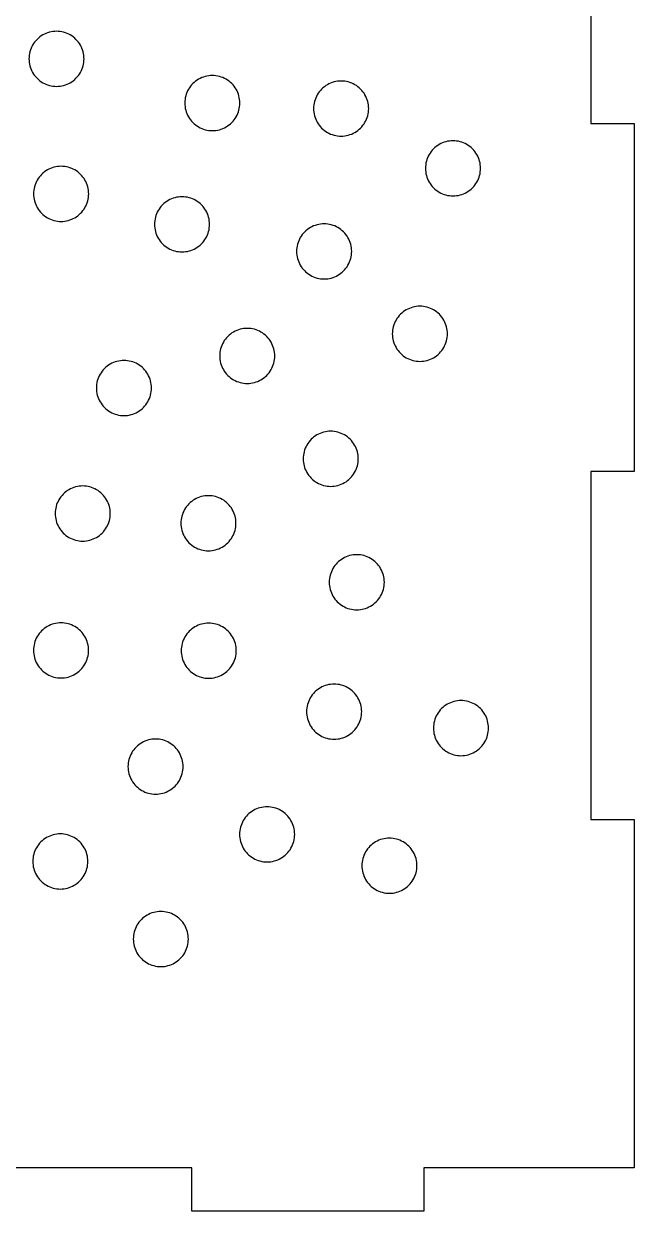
# Model space of a CAD drawing. Header units: millimetres. Extents: x 0 to 375, y -237 to 0.
# Drawn here: x 47.9 to 90, y -126 to -44.1 of the extents above; entities that cross this region are included whole.
import ezdxf

# ---------------------------------------------------------------- set-up
doc = ezdxf.new("R2010")
doc.units = ezdxf.units.MM
doc.layers.add('CUT', color=1, linetype='Continuous')

msp = doc.modelspace()

# ---------------------------------------------------------------- linework, layer by layer
at = {"layer": 'CUT'}
msp.add_lwpolyline([(87, -27), (87, -51), (90, -51), (90, -75), (87, -75), (87, -99), (90, -99), (90, -123), (87, -123), (75.5, -123), (75.5, -126), (59.5, -126), (59.5, -123), (30.5, -123)], dxfattribs=at)
for points in [[(51.96, -47.155), (51.996, -47.036), (52.024, -46.915), (52.045, -46.792), (52.057, -46.668), (52.061, -46.544), (52.057, -46.42), (52.045, -46.296), (52.024, -46.174), (51.996, -46.052), (51.96, -45.934), (51.916, -45.817), (51.865, -45.704), (51.806, -45.594), (51.741, -45.489), (51.668, -45.388), (51.59, -45.292), (51.505, -45.201), (51.414, -45.116), (51.318, -45.037), (51.217, -44.965), (51.111, -44.899), (51.002, -44.841), (50.888, -44.789), (50.772, -44.746), (50.653, -44.709), (50.532, -44.681), (50.409, -44.661), (50.286, -44.649), (50.162, -44.645), (50.037, -44.649), (49.914, -44.661), (49.791, -44.681), (49.67, -44.709), (49.551, -44.746), (49.435, -44.789), (49.322, -44.841), (49.212, -44.899), (49.106, -44.965), (49.005, -45.037), (48.909, -45.116), (48.819, -45.201), (48.734, -45.292), (48.655, -45.388), (48.582, -45.489), (48.517, -45.594), (48.458, -45.704), (48.407, -45.817), (48.363, -45.934), (48.327, -46.052), (48.299, -46.174), (48.279, -46.296), (48.266, -46.42), (48.262, -46.544), (48.266, -46.668), (48.279, -46.792), (48.299, -46.915), (48.327, -47.036), (48.363, -47.155), (48.407, -47.271), (48.458, -47.384), (48.517, -47.494), (48.582, -47.599), (48.655, -47.7), (48.734, -47.796), (48.819, -47.887), (48.909, -47.972), (49.005, -48.051), (49.106, -48.123), (49.212, -48.189), (49.322, -48.247), (49.435, -48.299), (49.551, -48.343), (49.67, -48.379), (49.791, -48.407), (49.914, -48.427), (50.037, -48.439), (50.162, -48.443), (50.286, -48.439), (50.409, -48.427), (50.532, -48.407), (50.653, -48.379), (50.772, -48.343), (50.888, -48.299), (51.002, -48.247), (51.111, -48.189), (51.217, -48.123), (51.318, -48.051), (51.414, -47.972), (51.505, -47.887), (51.59, -47.796), (51.668, -47.7), (51.741, -47.599), (51.806, -47.494), (51.865, -47.384), (51.916, -47.271), (51.96, -47.155)], [(62.703, -50.206), (62.739, -50.087), (62.768, -49.966), (62.788, -49.843), (62.8, -49.72), (62.804, -49.596), (62.8, -49.471), (62.788, -49.348), (62.768, -49.225), (62.739, -49.104), (62.703, -48.985), (62.659, -48.869), (62.608, -48.755), (62.55, -48.646), (62.484, -48.54), (62.412, -48.439), (62.333, -48.343), (62.248, -48.252), (62.157, -48.168), (62.061, -48.089), (61.96, -48.016), (61.854, -47.951), (61.745, -47.892), (61.632, -47.841), (61.515, -47.797), (61.396, -47.761), (61.275, -47.733), (61.153, -47.712), (61.029, -47.7), (60.905, -47.696), (60.78, -47.7), (60.657, -47.712), (60.534, -47.733), (60.413, -47.761), (60.294, -47.797), (60.178, -47.841), (60.065, -47.892), (59.955, -47.951), (59.85, -48.016), (59.748, -48.089), (59.652, -48.168), (59.562, -48.252), (59.477, -48.343), (59.398, -48.439), (59.325, -48.54), (59.26, -48.646), (59.201, -48.755), (59.15, -48.869), (59.106, -48.985), (59.07, -49.104), (59.042, -49.225), (59.022, -49.348), (59.009, -49.471), (59.005, -49.596), (59.009, -49.72), (59.022, -49.843), (59.042, -49.966), (59.07, -50.087), (59.106, -50.206), (59.15, -50.322), (59.201, -50.436), (59.26, -50.545), (59.325, -50.651), (59.398, -50.752), (59.477, -50.848), (59.562, -50.939), (59.652, -51.023), (59.748, -51.102), (59.85, -51.175), (59.955, -51.24), (60.065, -51.299), (60.178, -51.35), (60.294, -51.394), (60.413, -51.43), (60.534, -51.458), (60.657, -51.479), (60.78, -51.491), (60.905, -51.495), (61.029, -51.491), (61.153, -51.479), (61.275, -51.458), (61.396, -51.43), (61.515, -51.394), (61.632, -51.35), (61.745, -51.299), (61.854, -51.24), (61.96, -51.175), (62.061, -51.102), (62.157, -51.023), (62.248, -50.939), (62.333, -50.848), (62.412, -50.752), (62.484, -50.651), (62.55, -50.545), (62.608, -50.436), (62.659, -50.322), (62.703, -50.206)], [(71.543, -50.699), (71.586, -50.583), (71.622, -50.464), (71.651, -50.343), (71.671, -50.22), (71.683, -50.096), (71.687, -49.972), (71.683, -49.848), (71.671, -49.724), (71.651, -49.602), (71.622, -49.481), (71.586, -49.362), (71.543, -49.245), (71.491, -49.132), (71.433, -49.023), (71.367, -48.917), (71.295, -48.816), (71.216, -48.72), (71.131, -48.629), (71.04, -48.544), (70.944, -48.465), (70.843, -48.393), (70.737, -48.327), (70.628, -48.269), (70.515, -48.217), (70.398, -48.174), (70.279, -48.138), (70.158, -48.109), (70.036, -48.089), (69.912, -48.077), (69.788, -48.073), (69.664, -48.077), (69.54, -48.089), (69.417, -48.109), (69.296, -48.138), (69.177, -48.174), (69.061, -48.217), (68.948, -48.269), (68.838, -48.327), (68.733, -48.393), (68.632, -48.465), (68.536, -48.544), (68.445, -48.629), (68.36, -48.72), (68.281, -48.816), (68.209, -48.917), (68.143, -49.023), (68.084, -49.132), (68.033, -49.245), (67.989, -49.362), (67.953, -49.481), (67.925, -49.602), (67.905, -49.724), (67.893, -49.848), (67.889, -49.972), (67.893, -50.096), (67.905, -50.22), (67.925, -50.343), (67.953, -50.464), (67.989, -50.583), (68.033, -50.699), (68.084, -50.812), (68.143, -50.922), (68.209, -51.027), (68.281, -51.128), (68.36, -51.225), (68.445, -51.315), (68.536, -51.4), (68.632, -51.479), (68.733, -51.551), (68.838, -51.617), (68.948, -51.676), (69.061, -51.727), (69.177, -51.771), (69.296, -51.807), (69.417, -51.835), (69.54, -51.855), (69.664, -51.867), (69.788, -51.872), (69.912, -51.867), (70.036, -51.855), (70.158, -51.835), (70.279, -51.807), (70.398, -51.771), (70.515, -51.727), (70.628, -51.676), (70.737, -51.617), (70.843, -51.551), (70.944, -51.479), (71.04, -51.4), (71.131, -51.315), (71.216, -51.225), (71.295, -51.128), (71.367, -51.027), (71.433, -50.922), (71.491, -50.812), (71.543, -50.699)], [(79.256, -54.82), (79.3, -54.703), (79.336, -54.584), (79.364, -54.463), (79.384, -54.341), (79.397, -54.217), (79.401, -54.093), (79.397, -53.968), (79.384, -53.845), (79.364, -53.722), (79.336, -53.601), (79.3, -53.482), (79.256, -53.366), (79.205, -53.253), (79.146, -53.143), (79.081, -53.038), (79.008, -52.936), (78.929, -52.84), (78.844, -52.75), (78.754, -52.665), (78.658, -52.586), (78.557, -52.514), (78.451, -52.448), (78.341, -52.389), (78.228, -52.338), (78.112, -52.294), (77.993, -52.258), (77.872, -52.23), (77.749, -52.21), (77.626, -52.197), (77.501, -52.193), (77.377, -52.197), (77.253, -52.21), (77.131, -52.23), (77.01, -52.258), (76.891, -52.294), (76.775, -52.338), (76.661, -52.389), (76.552, -52.448), (76.446, -52.514), (76.345, -52.586), (76.249, -52.665), (76.158, -52.75), (76.073, -52.84), (75.995, -52.936), (75.922, -53.038), (75.857, -53.143), (75.798, -53.253), (75.747, -53.366), (75.703, -53.482), (75.667, -53.601), (75.639, -53.722), (75.618, -53.845), (75.606, -53.968), (75.602, -54.093), (75.606, -54.217), (75.618, -54.341), (75.639, -54.463), (75.667, -54.584), (75.703, -54.703), (75.747, -54.82), (75.798, -54.933), (75.857, -55.042), (75.922, -55.148), (75.995, -55.249), (76.073, -55.345), (76.158, -55.436), (76.249, -55.521), (76.345, -55.6), (76.446, -55.672), (76.552, -55.738), (76.661, -55.796), (76.775, -55.847), (76.891, -55.891), (77.01, -55.927), (77.131, -55.956), (77.253, -55.976), (77.377, -55.988), (77.501, -55.992), (77.626, -55.988), (77.749, -55.976), (77.872, -55.956), (77.993, -55.927), (78.112, -55.891), (78.228, -55.847), (78.341, -55.796), (78.451, -55.738), (78.557, -55.672), (78.658, -55.6), (78.754, -55.521), (78.844, -55.436), (78.929, -55.345), (79.008, -55.249), (79.081, -55.148), (79.146, -55.042), (79.205, -54.933), (79.256, -54.82)], [(52.279, -56.463), (52.315, -56.344), (52.343, -56.223), (52.363, -56.1), (52.375, -55.977), (52.379, -55.852), (52.375, -55.728), (52.363, -55.604), (52.343, -55.482), (52.315, -55.361), (52.279, -55.242), (52.235, -55.125), (52.183, -55.012), (52.125, -54.903), (52.059, -54.797), (51.987, -54.696), (51.908, -54.6), (51.823, -54.509), (51.732, -54.424), (51.636, -54.345), (51.535, -54.273), (51.43, -54.207), (51.32, -54.149), (51.207, -54.098), (51.091, -54.054), (50.972, -54.018), (50.851, -53.989), (50.728, -53.969), (50.604, -53.957), (50.48, -53.953), (50.356, -53.957), (50.232, -53.969), (50.109, -53.989), (49.988, -54.018), (49.869, -54.054), (49.753, -54.098), (49.64, -54.149), (49.53, -54.207), (49.425, -54.273), (49.324, -54.345), (49.228, -54.424), (49.137, -54.509), (49.052, -54.6), (48.973, -54.696), (48.901, -54.797), (48.835, -54.903), (48.777, -55.012), (48.725, -55.125), (48.681, -55.242), (48.645, -55.361), (48.617, -55.482), (48.597, -55.604), (48.585, -55.728), (48.581, -55.852), (48.585, -55.977), (48.597, -56.1), (48.617, -56.223), (48.645, -56.344), (48.681, -56.463), (48.725, -56.579), (48.777, -56.692), (48.835, -56.802), (48.901, -56.908), (48.973, -57.009), (49.052, -57.105), (49.137, -57.195), (49.228, -57.28), (49.324, -57.359), (49.425, -57.432), (49.53, -57.497), (49.64, -57.556), (49.753, -57.607), (49.869, -57.651), (49.988, -57.687), (50.109, -57.715), (50.232, -57.735), (50.356, -57.748), (50.48, -57.752), (50.604, -57.748), (50.728, -57.735), (50.851, -57.715), (50.972, -57.687), (51.091, -57.651), (51.207, -57.607), (51.32, -57.556), (51.43, -57.497), (51.535, -57.432), (51.636, -57.359), (51.732, -57.28), (51.823, -57.195), (51.908, -57.105), (51.987, -57.009), (52.059, -56.908), (52.125, -56.802), (52.183, -56.692), (52.235, -56.579), (52.279, -56.463)], [(60.614, -58.565), (60.65, -58.446), (60.678, -58.325), (60.698, -58.203), (60.711, -58.079), (60.715, -57.955), (60.711, -57.83), (60.698, -57.707), (60.678, -57.584), (60.65, -57.463), (60.614, -57.344), (60.57, -57.228), (60.519, -57.115), (60.46, -57.005), (60.395, -56.899), (60.322, -56.798), (60.243, -56.702), (60.158, -56.612), (60.068, -56.527), (59.972, -56.448), (59.871, -56.375), (59.765, -56.31), (59.655, -56.251), (59.542, -56.2), (59.426, -56.156), (59.307, -56.12), (59.186, -56.092), (59.063, -56.072), (58.94, -56.059), (58.815, -56.055), (58.691, -56.059), (58.567, -56.072), (58.445, -56.092), (58.324, -56.12), (58.205, -56.156), (58.089, -56.2), (57.975, -56.251), (57.866, -56.31), (57.76, -56.375), (57.659, -56.448), (57.563, -56.527), (57.472, -56.612), (57.387, -56.702), (57.309, -56.798), (57.236, -56.899), (57.171, -57.005), (57.112, -57.115), (57.061, -57.228), (57.017, -57.344), (56.981, -57.463), (56.953, -57.584), (56.932, -57.707), (56.92, -57.83), (56.916, -57.955), (56.92, -58.079), (56.932, -58.203), (56.953, -58.325), (56.981, -58.446), (57.017, -58.565), (57.061, -58.681), (57.112, -58.795), (57.171, -58.904), (57.236, -59.01), (57.309, -59.111), (57.387, -59.207), (57.472, -59.298), (57.563, -59.383), (57.659, -59.461), (57.76, -59.534), (57.866, -59.599), (57.975, -59.658), (58.089, -59.709), (58.205, -59.753), (58.324, -59.789), (58.445, -59.817), (58.567, -59.838), (58.691, -59.85), (58.815, -59.854), (58.94, -59.85), (59.063, -59.838), (59.186, -59.817), (59.307, -59.789), (59.426, -59.753), (59.542, -59.709), (59.655, -59.658), (59.765, -59.599), (59.871, -59.534), (59.972, -59.461), (60.068, -59.383), (60.158, -59.298), (60.243, -59.207), (60.322, -59.111), (60.395, -59.01), (60.46, -58.904), (60.519, -58.795), (60.57, -58.681), (60.614, -58.565)], [(70.415, -60.433), (70.451, -60.314), (70.479, -60.193), (70.5, -60.07), (70.512, -59.947), (70.516, -59.822), (70.512, -59.698), (70.5, -59.575), (70.479, -59.452), (70.451, -59.331), (70.415, -59.212), (70.371, -59.096), (70.32, -58.982), (70.261, -58.873), (70.196, -58.767), (70.123, -58.666), (70.045, -58.57), (69.96, -58.479), (69.869, -58.394), (69.773, -58.316), (69.672, -58.243), (69.566, -58.178), (69.457, -58.119), (69.343, -58.068), (69.227, -58.024), (69.108, -57.988), (68.987, -57.96), (68.864, -57.939), (68.741, -57.927), (68.617, -57.923), (68.492, -57.927), (68.369, -57.939), (68.246, -57.96), (68.125, -57.988), (68.006, -58.024), (67.89, -58.068), (67.777, -58.119), (67.667, -58.178), (67.561, -58.243), (67.46, -58.316), (67.364, -58.394), (67.274, -58.479), (67.189, -58.57), (67.11, -58.666), (67.037, -58.767), (66.972, -58.873), (66.913, -58.982), (66.862, -59.096), (66.818, -59.212), (66.782, -59.331), (66.754, -59.452), (66.734, -59.575), (66.721, -59.698), (66.717, -59.822), (66.721, -59.947), (66.734, -60.07), (66.754, -60.193), (66.782, -60.314), (66.818, -60.433), (66.862, -60.549), (66.913, -60.662), (66.972, -60.772), (67.037, -60.878), (67.11, -60.979), (67.189, -61.075), (67.274, -61.165), (67.364, -61.25), (67.46, -61.329), (67.561, -61.402), (67.667, -61.467), (67.777, -61.526), (67.89, -61.577), (68.006, -61.621), (68.125, -61.657), (68.246, -61.685), (68.369, -61.705), (68.492, -61.718), (68.617, -61.722), (68.741, -61.718), (68.864, -61.705), (68.987, -61.685), (69.108, -61.657), (69.227, -61.621), (69.343, -61.577), (69.457, -61.526), (69.566, -61.467), (69.672, -61.402), (69.773, -61.329), (69.869, -61.25), (69.96, -61.165), (70.045, -61.075), (70.123, -60.979), (70.196, -60.878), (70.261, -60.772), (70.32, -60.662), (70.371, -60.549), (70.415, -60.433)], [(77.016, -66.114), (77.052, -65.995), (77.08, -65.874), (77.1, -65.751), (77.113, -65.628), (77.117, -65.503), (77.113, -65.379), (77.1, -65.256), (77.08, -65.133), (77.052, -65.012), (77.016, -64.893), (76.972, -64.777), (76.921, -64.663), (76.862, -64.554), (76.797, -64.448), (76.724, -64.347), (76.645, -64.251), (76.56, -64.16), (76.47, -64.075), (76.374, -63.997), (76.273, -63.924), (76.167, -63.859), (76.057, -63.8), (75.944, -63.749), (75.828, -63.705), (75.709, -63.669), (75.588, -63.641), (75.465, -63.62), (75.342, -63.608), (75.217, -63.604), (75.093, -63.608), (74.97, -63.62), (74.847, -63.641), (74.726, -63.669), (74.607, -63.705), (74.491, -63.749), (74.377, -63.8), (74.268, -63.859), (74.162, -63.924), (74.061, -63.997), (73.965, -64.075), (73.874, -64.16), (73.789, -64.251), (73.711, -64.347), (73.638, -64.448), (73.573, -64.554), (73.514, -64.663), (73.463, -64.777), (73.419, -64.893), (73.383, -65.012), (73.355, -65.133), (73.334, -65.256), (73.322, -65.379), (73.318, -65.503), (73.322, -65.628), (73.334, -65.751), (73.355, -65.874), (73.383, -65.995), (73.419, -66.114), (73.463, -66.23), (73.514, -66.343), (73.573, -66.453), (73.638, -66.559), (73.711, -66.66), (73.789, -66.756), (73.874, -66.846), (73.965, -66.931), (74.061, -67.01), (74.162, -67.083), (74.268, -67.148), (74.377, -67.207), (74.491, -67.258), (74.607, -67.302), (74.726, -67.338), (74.847, -67.366), (74.97, -67.387), (75.093, -67.399), (75.217, -67.403), (75.342, -67.399), (75.465, -67.387), (75.588, -67.366), (75.709, -67.338), (75.828, -67.302), (75.944, -67.258), (76.057, -67.207), (76.167, -67.148), (76.273, -67.083), (76.374, -67.01), (76.47, -66.931), (76.56, -66.846), (76.645, -66.756), (76.724, -66.66), (76.797, -66.559), (76.862, -66.453), (76.921, -66.343), (76.972, -66.23), (77.016, -66.114)], [(65.11, -67.636), (65.146, -67.517), (65.174, -67.396), (65.195, -67.274), (65.207, -67.15), (65.211, -67.026), (65.207, -66.902), (65.195, -66.778), (65.174, -66.655), (65.146, -66.534), (65.11, -66.415), (65.066, -66.299), (65.015, -66.186), (64.956, -66.076), (64.891, -65.971), (64.818, -65.87), (64.74, -65.773), (64.655, -65.683), (64.564, -65.598), (64.468, -65.519), (64.367, -65.447), (64.261, -65.381), (64.152, -65.322), (64.038, -65.271), (63.922, -65.227), (63.803, -65.191), (63.682, -65.163), (63.559, -65.143), (63.436, -65.131), (63.312, -65.126), (63.187, -65.131), (63.064, -65.143), (62.941, -65.163), (62.82, -65.191), (62.701, -65.227), (62.585, -65.271), (62.472, -65.322), (62.362, -65.381), (62.256, -65.447), (62.155, -65.519), (62.059, -65.598), (61.969, -65.683), (61.884, -65.773), (61.805, -65.87), (61.732, -65.971), (61.667, -66.076), (61.608, -66.186), (61.557, -66.299), (61.513, -66.415), (61.477, -66.534), (61.449, -66.655), (61.429, -66.778), (61.416, -66.902), (61.412, -67.026), (61.416, -67.15), (61.429, -67.274), (61.449, -67.396), (61.477, -67.517), (61.513, -67.636), (61.557, -67.753), (61.608, -67.866), (61.667, -67.975), (61.732, -68.081), (61.805, -68.182), (61.884, -68.278), (61.969, -68.369), (62.059, -68.454), (62.155, -68.533), (62.256, -68.605), (62.362, -68.671), (62.472, -68.729), (62.585, -68.78), (62.701, -68.824), (62.82, -68.86), (62.941, -68.889), (63.064, -68.909), (63.187, -68.921), (63.312, -68.925), (63.436, -68.921), (63.559, -68.909), (63.682, -68.889), (63.803, -68.86), (63.922, -68.824), (64.038, -68.78), (64.152, -68.729), (64.261, -68.671), (64.367, -68.605), (64.468, -68.533), (64.564, -68.454), (64.655, -68.369), (64.74, -68.278), (64.818, -68.182), (64.891, -68.081), (64.956, -67.975), (65.015, -67.866), (65.066, -67.753), (65.11, -67.636)], [(56.566, -69.968), (56.609, -69.851), (56.645, -69.732), (56.674, -69.611), (56.694, -69.489), (56.706, -69.365), (56.71, -69.241), (56.706, -69.117), (56.694, -68.993), (56.674, -68.87), (56.645, -68.749), (56.609, -68.63), (56.566, -68.514), (56.514, -68.401), (56.456, -68.291), (56.39, -68.186), (56.318, -68.085), (56.239, -67.989), (56.154, -67.898), (56.063, -67.813), (55.967, -67.734), (55.866, -67.662), (55.76, -67.596), (55.651, -67.537), (55.538, -67.486), (55.421, -67.442), (55.302, -67.406), (55.181, -67.378), (55.059, -67.358), (54.935, -67.346), (54.811, -67.342), (54.687, -67.346), (54.563, -67.358), (54.44, -67.378), (54.319, -67.406), (54.2, -67.442), (54.084, -67.486), (53.971, -67.537), (53.861, -67.596), (53.756, -67.662), (53.655, -67.734), (53.559, -67.813), (53.468, -67.898), (53.383, -67.989), (53.304, -68.085), (53.232, -68.186), (53.166, -68.291), (53.107, -68.401), (53.056, -68.514), (53.012, -68.63), (52.976, -68.749), (52.948, -68.87), (52.928, -68.993), (52.916, -69.117), (52.912, -69.241), (52.916, -69.365), (52.928, -69.489), (52.948, -69.611), (52.976, -69.732), (53.012, -69.851), (53.056, -69.968), (53.107, -70.081), (53.166, -70.19), (53.232, -70.296), (53.304, -70.397), (53.383, -70.493), (53.468, -70.584), (53.559, -70.669), (53.655, -70.748), (53.756, -70.82), (53.861, -70.886), (53.971, -70.944), (54.084, -70.996), (54.2, -71.039), (54.319, -71.075), (54.44, -71.104), (54.563, -71.124), (54.687, -71.136), (54.811, -71.14), (54.935, -71.136), (55.059, -71.124), (55.181, -71.104), (55.302, -71.075), (55.421, -71.039), (55.538, -70.996), (55.651, -70.944), (55.76, -70.886), (55.866, -70.82), (55.967, -70.748), (56.063, -70.669), (56.154, -70.584), (56.239, -70.493), (56.318, -70.397), (56.39, -70.296), (56.456, -70.19), (56.514, -70.081), (56.566, -69.968)], [(70.869, -74.731), (70.905, -74.613), (70.933, -74.491), (70.953, -74.369), (70.965, -74.245), (70.969, -74.121), (70.965, -73.997), (70.953, -73.873), (70.933, -73.75), (70.905, -73.629), (70.869, -73.51), (70.825, -73.394), (70.773, -73.281), (70.715, -73.171), (70.649, -73.066), (70.577, -72.965), (70.498, -72.869), (70.413, -72.778), (70.322, -72.693), (70.226, -72.614), (70.125, -72.542), (70.02, -72.476), (69.91, -72.418), (69.797, -72.366), (69.681, -72.322), (69.562, -72.286), (69.441, -72.258), (69.318, -72.238), (69.194, -72.226), (69.07, -72.222), (68.946, -72.226), (68.822, -72.238), (68.699, -72.258), (68.578, -72.286), (68.459, -72.322), (68.343, -72.366), (68.23, -72.418), (68.12, -72.476), (68.015, -72.542), (67.914, -72.614), (67.818, -72.693), (67.727, -72.778), (67.642, -72.869), (67.563, -72.965), (67.491, -73.066), (67.425, -73.171), (67.367, -73.281), (67.315, -73.394), (67.271, -73.51), (67.235, -73.629), (67.207, -73.75), (67.187, -73.873), (67.175, -73.997), (67.171, -74.121), (67.175, -74.245), (67.187, -74.369), (67.207, -74.491), (67.235, -74.613), (67.271, -74.731), (67.315, -74.848), (67.367, -74.961), (67.425, -75.071), (67.491, -75.176), (67.563, -75.277), (67.642, -75.373), (67.727, -75.464), (67.818, -75.549), (67.914, -75.628), (68.015, -75.7), (68.12, -75.766), (68.23, -75.824), (68.343, -75.876), (68.459, -75.919), (68.578, -75.956), (68.699, -75.984), (68.822, -76.004), (68.946, -76.016), (69.07, -76.02), (69.194, -76.016), (69.318, -76.004), (69.441, -75.984), (69.562, -75.956), (69.681, -75.919), (69.797, -75.876), (69.91, -75.824), (70.02, -75.766), (70.125, -75.7), (70.226, -75.628), (70.322, -75.549), (70.413, -75.464), (70.498, -75.373), (70.577, -75.277), (70.649, -75.176), (70.715, -75.071), (70.773, -74.961), (70.825, -74.848), (70.869, -74.731)], [(53.768, -78.504), (53.804, -78.385), (53.832, -78.264), (53.853, -78.142), (53.865, -78.018), (53.869, -77.894), (53.865, -77.77), (53.853, -77.646), (53.832, -77.523), (53.804, -77.402), (53.768, -77.283), (53.724, -77.167), (53.673, -77.054), (53.615, -76.944), (53.549, -76.839), (53.476, -76.738), (53.398, -76.641), (53.313, -76.551), (53.222, -76.466), (53.126, -76.387), (53.025, -76.315), (52.919, -76.249), (52.81, -76.19), (52.696, -76.139), (52.58, -76.095), (52.461, -76.059), (52.34, -76.031), (52.218, -76.011), (52.094, -75.999), (51.97, -75.994), (51.845, -75.999), (51.722, -76.011), (51.599, -76.031), (51.478, -76.059), (51.359, -76.095), (51.243, -76.139), (51.13, -76.19), (51.02, -76.249), (50.914, -76.315), (50.813, -76.387), (50.717, -76.466), (50.627, -76.551), (50.542, -76.641), (50.463, -76.738), (50.39, -76.839), (50.325, -76.944), (50.266, -77.054), (50.215, -77.167), (50.171, -77.283), (50.135, -77.402), (50.107, -77.523), (50.087, -77.646), (50.074, -77.77), (50.07, -77.894), (50.074, -78.018), (50.087, -78.142), (50.107, -78.264), (50.135, -78.385), (50.171, -78.504), (50.215, -78.621), (50.266, -78.734), (50.325, -78.843), (50.39, -78.949), (50.463, -79.05), (50.542, -79.146), (50.627, -79.237), (50.717, -79.322), (50.813, -79.401), (50.914, -79.473), (51.02, -79.539), (51.13, -79.597), (51.243, -79.648), (51.359, -79.692), (51.478, -79.728), (51.599, -79.757), (51.722, -79.777), (51.845, -79.789), (51.97, -79.793), (52.094, -79.789), (52.218, -79.777), (52.34, -79.757), (52.461, -79.728), (52.58, -79.692), (52.696, -79.648), (52.81, -79.597), (52.919, -79.539), (53.025, -79.473), (53.126, -79.401), (53.222, -79.322), (53.313, -79.237), (53.398, -79.146), (53.476, -79.05), (53.549, -78.949), (53.615, -78.843), (53.673, -78.734), (53.724, -78.621), (53.768, -78.504)], [(62.437, -79.172), (62.473, -79.053), (62.501, -78.932), (62.521, -78.81), (62.533, -78.686), (62.537, -78.562), (62.533, -78.438), (62.521, -78.314), (62.501, -78.191), (62.473, -78.07), (62.437, -77.951), (62.393, -77.835), (62.341, -77.722), (62.283, -77.612), (62.217, -77.507), (62.145, -77.406), (62.066, -77.31), (61.981, -77.219), (61.89, -77.134), (61.794, -77.055), (61.693, -76.983), (61.588, -76.917), (61.478, -76.858), (61.365, -76.807), (61.249, -76.763), (61.13, -76.727), (61.009, -76.699), (60.886, -76.679), (60.762, -76.667), (60.638, -76.663), (60.514, -76.667), (60.39, -76.679), (60.267, -76.699), (60.146, -76.727), (60.027, -76.763), (59.911, -76.807), (59.798, -76.858), (59.688, -76.917), (59.583, -76.983), (59.482, -77.055), (59.386, -77.134), (59.295, -77.219), (59.21, -77.31), (59.131, -77.406), (59.059, -77.507), (58.993, -77.612), (58.935, -77.722), (58.883, -77.835), (58.839, -77.951), (58.803, -78.07), (58.775, -78.191), (58.755, -78.314), (58.743, -78.438), (58.739, -78.562), (58.743, -78.686), (58.755, -78.81), (58.775, -78.932), (58.803, -79.053), (58.839, -79.172), (58.883, -79.289), (58.935, -79.402), (58.993, -79.512), (59.059, -79.617), (59.131, -79.718), (59.21, -79.814), (59.295, -79.905), (59.386, -79.99), (59.482, -80.069), (59.583, -80.141), (59.688, -80.207), (59.798, -80.265), (59.911, -80.317), (60.027, -80.36), (60.146, -80.396), (60.267, -80.425), (60.39, -80.445), (60.514, -80.457), (60.638, -80.461), (60.762, -80.457), (60.886, -80.445), (61.009, -80.425), (61.13, -80.396), (61.249, -80.36), (61.365, -80.317), (61.478, -80.265), (61.588, -80.207), (61.693, -80.141), (61.794, -80.069), (61.89, -79.99), (61.981, -79.905), (62.066, -79.814), (62.145, -79.718), (62.217, -79.617), (62.283, -79.512), (62.341, -79.402), (62.393, -79.289), (62.437, -79.172)], [(72.666, -83.243), (72.702, -83.124), (72.73, -83.003), (72.751, -82.88), (72.763, -82.757), (72.767, -82.632), (72.763, -82.508), (72.751, -82.385), (72.73, -82.262), (72.702, -82.141), (72.666, -82.022), (72.622, -81.906), (72.571, -81.792), (72.512, -81.683), (72.447, -81.577), (72.374, -81.476), (72.295, -81.38), (72.21, -81.289), (72.12, -81.205), (72.024, -81.126), (71.923, -81.053), (71.817, -80.988), (71.708, -80.929), (71.594, -80.878), (71.478, -80.834), (71.359, -80.798), (71.238, -80.77), (71.115, -80.749), (70.992, -80.737), (70.867, -80.733), (70.743, -80.737), (70.62, -80.749), (70.497, -80.77), (70.376, -80.798), (70.257, -80.834), (70.141, -80.878), (70.027, -80.929), (69.918, -80.988), (69.812, -81.053), (69.711, -81.126), (69.615, -81.205), (69.524, -81.289), (69.439, -81.38), (69.361, -81.476), (69.288, -81.577), (69.223, -81.683), (69.164, -81.792), (69.113, -81.906), (69.069, -82.022), (69.033, -82.141), (69.005, -82.262), (68.984, -82.385), (68.972, -82.508), (68.968, -82.632), (68.972, -82.757), (68.984, -82.88), (69.005, -83.003), (69.033, -83.124), (69.069, -83.243), (69.113, -83.359), (69.164, -83.473), (69.223, -83.582), (69.288, -83.688), (69.361, -83.789), (69.439, -83.885), (69.524, -83.975), (69.615, -84.06), (69.711, -84.139), (69.812, -84.212), (69.918, -84.277), (70.027, -84.336), (70.141, -84.387), (70.257, -84.431), (70.376, -84.467), (70.497, -84.495), (70.62, -84.516), (70.743, -84.528), (70.867, -84.532), (70.992, -84.528), (71.115, -84.516), (71.238, -84.495), (71.359, -84.467), (71.478, -84.431), (71.594, -84.387), (71.708, -84.336), (71.817, -84.277), (71.923, -84.212), (72.024, -84.139), (72.12, -84.06), (72.21, -83.975), (72.295, -83.885), (72.374, -83.789), (72.447, -83.688), (72.512, -83.582), (72.571, -83.473), (72.622, -83.359), (72.666, -83.243)], [(52.272, -87.941), (52.308, -87.822), (52.336, -87.701), (52.357, -87.578), (52.369, -87.454), (52.373, -87.33), (52.369, -87.206), (52.357, -87.082), (52.336, -86.96), (52.308, -86.839), (52.272, -86.72), (52.228, -86.603), (52.177, -86.49), (52.118, -86.381), (52.053, -86.275), (51.98, -86.174), (51.901, -86.078), (51.817, -85.987), (51.726, -85.902), (51.63, -85.823), (51.529, -85.751), (51.423, -85.685), (51.314, -85.627), (51.2, -85.576), (51.084, -85.532), (50.965, -85.496), (50.844, -85.467), (50.721, -85.447), (50.598, -85.435), (50.473, -85.431), (50.349, -85.435), (50.226, -85.447), (50.103, -85.467), (49.982, -85.496), (49.863, -85.532), (49.747, -85.576), (49.633, -85.627), (49.524, -85.685), (49.418, -85.751), (49.317, -85.823), (49.221, -85.902), (49.13, -85.987), (49.046, -86.078), (48.967, -86.174), (48.894, -86.275), (48.829, -86.381), (48.77, -86.49), (48.719, -86.603), (48.675, -86.72), (48.639, -86.839), (48.611, -86.96), (48.59, -87.082), (48.578, -87.206), (48.574, -87.33), (48.578, -87.454), (48.59, -87.578), (48.611, -87.701), (48.639, -87.822), (48.675, -87.941), (48.719, -88.057), (48.77, -88.17), (48.829, -88.28), (48.894, -88.385), (48.967, -88.486), (49.046, -88.583), (49.13, -88.673), (49.221, -88.758), (49.317, -88.837), (49.418, -88.909), (49.524, -88.975), (49.633, -89.034), (49.747, -89.085), (49.863, -89.129), (49.982, -89.165), (50.103, -89.193), (50.226, -89.213), (50.349, -89.225), (50.473, -89.23), (50.598, -89.225), (50.721, -89.213), (50.844, -89.193), (50.965, -89.165), (51.084, -89.129), (51.2, -89.085), (51.314, -89.034), (51.423, -88.975), (51.529, -88.909), (51.63, -88.837), (51.726, -88.758), (51.817, -88.673), (51.901, -88.583), (51.98, -88.486), (52.053, -88.385), (52.118, -88.28), (52.177, -88.17), (52.228, -88.057), (52.272, -87.941)], [(62.413, -88.079), (62.457, -87.963), (62.493, -87.844), (62.521, -87.723), (62.542, -87.601), (62.554, -87.477), (62.558, -87.353), (62.554, -87.228), (62.542, -87.105), (62.521, -86.982), (62.493, -86.861), (62.457, -86.742), (62.413, -86.626), (62.362, -86.513), (62.303, -86.403), (62.238, -86.297), (62.165, -86.196), (62.087, -86.1), (62.002, -86.01), (61.911, -85.925), (61.815, -85.846), (61.714, -85.773), (61.608, -85.708), (61.499, -85.649), (61.385, -85.598), (61.269, -85.554), (61.15, -85.518), (61.029, -85.49), (60.906, -85.47), (60.783, -85.457), (60.659, -85.453), (60.534, -85.457), (60.411, -85.47), (60.288, -85.49), (60.167, -85.518), (60.048, -85.554), (59.932, -85.598), (59.818, -85.649), (59.709, -85.708), (59.603, -85.773), (59.502, -85.846), (59.406, -85.925), (59.316, -86.01), (59.231, -86.1), (59.152, -86.196), (59.079, -86.297), (59.014, -86.403), (58.955, -86.513), (58.904, -86.626), (58.86, -86.742), (58.824, -86.861), (58.796, -86.982), (58.775, -87.105), (58.763, -87.228), (58.759, -87.353), (58.763, -87.477), (58.775, -87.601), (58.796, -87.723), (58.824, -87.844), (58.86, -87.963), (58.904, -88.079), (58.955, -88.193), (59.014, -88.302), (59.079, -88.408), (59.152, -88.509), (59.231, -88.605), (59.316, -88.696), (59.406, -88.781), (59.502, -88.859), (59.603, -88.932), (59.709, -88.997), (59.818, -89.056), (59.932, -89.107), (60.048, -89.151), (60.167, -89.187), (60.288, -89.215), (60.411, -89.236), (60.534, -89.248), (60.659, -89.252), (60.783, -89.248), (60.906, -89.236), (61.029, -89.215), (61.15, -89.187), (61.269, -89.151), (61.385, -89.107), (61.499, -89.056), (61.608, -88.997), (61.714, -88.932), (61.815, -88.859), (61.911, -88.781), (62.002, -88.696), (62.087, -88.605), (62.165, -88.509), (62.238, -88.408), (62.303, -88.302), (62.362, -88.193), (62.413, -88.079)], [(71.06, -92.281), (71.103, -92.165), (71.139, -92.046), (71.168, -91.925), (71.188, -91.802), (71.2, -91.679), (71.204, -91.554), (71.2, -91.43), (71.188, -91.306), (71.168, -91.184), (71.139, -91.063), (71.103, -90.944), (71.06, -90.828), (71.008, -90.714), (70.95, -90.605), (70.884, -90.499), (70.812, -90.398), (70.733, -90.302), (70.648, -90.211), (70.557, -90.126), (70.461, -90.048), (70.36, -89.975), (70.255, -89.91), (70.145, -89.851), (70.032, -89.8), (69.915, -89.756), (69.796, -89.72), (69.675, -89.692), (69.553, -89.671), (69.429, -89.659), (69.305, -89.655), (69.181, -89.659), (69.057, -89.671), (68.934, -89.692), (68.813, -89.72), (68.694, -89.756), (68.578, -89.8), (68.465, -89.851), (68.355, -89.91), (68.25, -89.975), (68.149, -90.048), (68.053, -90.126), (67.962, -90.211), (67.877, -90.302), (67.798, -90.398), (67.726, -90.499), (67.66, -90.605), (67.601, -90.714), (67.55, -90.828), (67.506, -90.944), (67.47, -91.063), (67.442, -91.184), (67.422, -91.306), (67.41, -91.43), (67.406, -91.554), (67.41, -91.679), (67.422, -91.802), (67.442, -91.925), (67.47, -92.046), (67.506, -92.165), (67.55, -92.281), (67.601, -92.394), (67.66, -92.504), (67.726, -92.61), (67.798, -92.711), (67.877, -92.807), (67.962, -92.897), (68.053, -92.982), (68.149, -93.061), (68.25, -93.134), (68.355, -93.199), (68.465, -93.258), (68.578, -93.309), (68.694, -93.353), (68.813, -93.389), (68.934, -93.417), (69.057, -93.437), (69.181, -93.45), (69.305, -93.454), (69.429, -93.45), (69.553, -93.437), (69.675, -93.417), (69.796, -93.389), (69.915, -93.353), (70.032, -93.309), (70.145, -93.258), (70.255, -93.199), (70.36, -93.134), (70.461, -93.061), (70.557, -92.982), (70.648, -92.897), (70.733, -92.807), (70.812, -92.711), (70.884, -92.61), (70.95, -92.504), (71.008, -92.394), (71.06, -92.281)], [(79.85, -93.301), (79.886, -93.182), (79.914, -93.061), (79.935, -92.938), (79.947, -92.814), (79.951, -92.69), (79.947, -92.566), (79.935, -92.442), (79.914, -92.32), (79.886, -92.199), (79.85, -92.08), (79.806, -91.963), (79.755, -91.85), (79.697, -91.741), (79.631, -91.635), (79.558, -91.534), (79.48, -91.438), (79.395, -91.347), (79.304, -91.262), (79.208, -91.183), (79.107, -91.111), (79.001, -91.045), (78.892, -90.987), (78.779, -90.935), (78.662, -90.892), (78.543, -90.856), (78.422, -90.827), (78.3, -90.807), (78.176, -90.795), (78.052, -90.791), (77.927, -90.795), (77.804, -90.807), (77.681, -90.827), (77.56, -90.856), (77.441, -90.892), (77.325, -90.935), (77.212, -90.987), (77.102, -91.045), (76.996, -91.111), (76.895, -91.183), (76.799, -91.262), (76.709, -91.347), (76.624, -91.438), (76.545, -91.534), (76.472, -91.635), (76.407, -91.741), (76.348, -91.85), (76.297, -91.963), (76.253, -92.08), (76.217, -92.199), (76.189, -92.32), (76.169, -92.442), (76.156, -92.566), (76.152, -92.69), (76.156, -92.814), (76.169, -92.938), (76.189, -93.061), (76.217, -93.182), (76.253, -93.301), (76.297, -93.417), (76.348, -93.53), (76.407, -93.64), (76.472, -93.745), (76.545, -93.846), (76.624, -93.942), (76.709, -94.033), (76.799, -94.118), (76.895, -94.197), (76.996, -94.269), (77.102, -94.335), (77.212, -94.394), (77.325, -94.445), (77.441, -94.489), (77.56, -94.525), (77.681, -94.553), (77.804, -94.573), (77.927, -94.585), (78.052, -94.589), (78.176, -94.585), (78.3, -94.573), (78.422, -94.553), (78.543, -94.525), (78.662, -94.489), (78.779, -94.445), (78.892, -94.394), (79.001, -94.335), (79.107, -94.269), (79.208, -94.197), (79.304, -94.118), (79.395, -94.033), (79.48, -93.942), (79.558, -93.846), (79.631, -93.745), (79.697, -93.64), (79.755, -93.53), (79.806, -93.417), (79.85, -93.301)], [(58.789, -95.952), (58.825, -95.833), (58.853, -95.712), (58.873, -95.59), (58.886, -95.466), (58.89, -95.342), (58.886, -95.218), (58.873, -95.094), (58.853, -94.971), (58.825, -94.85), (58.789, -94.731), (58.745, -94.615), (58.694, -94.502), (58.635, -94.392), (58.57, -94.287), (58.497, -94.186), (58.418, -94.09), (58.333, -93.999), (58.243, -93.914), (58.147, -93.835), (58.046, -93.763), (57.94, -93.697), (57.83, -93.638), (57.717, -93.587), (57.601, -93.543), (57.482, -93.507), (57.361, -93.479), (57.238, -93.459), (57.115, -93.447), (56.99, -93.443), (56.866, -93.447), (56.742, -93.459), (56.62, -93.479), (56.499, -93.507), (56.38, -93.543), (56.263, -93.587), (56.15, -93.638), (56.041, -93.697), (55.935, -93.763), (55.834, -93.835), (55.738, -93.914), (55.647, -93.999), (55.562, -94.09), (55.483, -94.186), (55.411, -94.287), (55.345, -94.392), (55.287, -94.502), (55.236, -94.615), (55.192, -94.731), (55.156, -94.85), (55.128, -94.971), (55.107, -95.094), (55.095, -95.218), (55.091, -95.342), (55.095, -95.466), (55.107, -95.59), (55.128, -95.712), (55.156, -95.833), (55.192, -95.952), (55.236, -96.069), (55.287, -96.182), (55.345, -96.291), (55.411, -96.397), (55.483, -96.498), (55.562, -96.594), (55.647, -96.685), (55.738, -96.77), (55.834, -96.849), (55.935, -96.921), (56.041, -96.987), (56.15, -97.045), (56.263, -97.097), (56.38, -97.14), (56.499, -97.176), (56.62, -97.205), (56.742, -97.225), (56.866, -97.237), (56.99, -97.241), (57.115, -97.237), (57.238, -97.225), (57.361, -97.205), (57.482, -97.176), (57.601, -97.14), (57.717, -97.097), (57.83, -97.045), (57.94, -96.987), (58.046, -96.921), (58.147, -96.849), (58.243, -96.77), (58.333, -96.685), (58.418, -96.594), (58.497, -96.498), (58.57, -96.397), (58.635, -96.291), (58.694, -96.182), (58.745, -96.069), (58.789, -95.952)], [(66.484, -100.625), (66.52, -100.506), (66.548, -100.385), (66.568, -100.263), (66.58, -100.139), (66.584, -100.015), (66.58, -99.891), (66.568, -99.767), (66.548, -99.644), (66.52, -99.523), (66.484, -99.404), (66.44, -99.288), (66.388, -99.175), (66.33, -99.065), (66.264, -98.96), (66.192, -98.859), (66.113, -98.763), (66.028, -98.672), (65.937, -98.587), (65.841, -98.508), (65.74, -98.436), (65.635, -98.37), (65.525, -98.311), (65.412, -98.26), (65.296, -98.216), (65.177, -98.18), (65.056, -98.152), (64.933, -98.132), (64.809, -98.12), (64.685, -98.116), (64.561, -98.12), (64.437, -98.132), (64.314, -98.152), (64.193, -98.18), (64.075, -98.216), (63.958, -98.26), (63.845, -98.311), (63.735, -98.37), (63.63, -98.436), (63.529, -98.508), (63.433, -98.587), (63.342, -98.672), (63.257, -98.763), (63.178, -98.859), (63.106, -98.96), (63.04, -99.065), (62.982, -99.175), (62.93, -99.288), (62.887, -99.404), (62.85, -99.523), (62.822, -99.644), (62.802, -99.767), (62.79, -99.891), (62.786, -100.015), (62.79, -100.139), (62.802, -100.263), (62.822, -100.385), (62.85, -100.506), (62.887, -100.625), (62.93, -100.742), (62.982, -100.855), (63.04, -100.965), (63.106, -101.07), (63.178, -101.171), (63.257, -101.267), (63.342, -101.358), (63.433, -101.443), (63.529, -101.522), (63.63, -101.594), (63.735, -101.66), (63.845, -101.718), (63.958, -101.77), (64.075, -101.813), (64.193, -101.849), (64.314, -101.878), (64.437, -101.898), (64.561, -101.91), (64.685, -101.914), (64.809, -101.91), (64.933, -101.898), (65.056, -101.878), (65.177, -101.849), (65.296, -101.813), (65.412, -101.77), (65.525, -101.718), (65.635, -101.66), (65.74, -101.594), (65.841, -101.522), (65.937, -101.443), (66.028, -101.358), (66.113, -101.267), (66.192, -101.171), (66.264, -101.07), (66.33, -100.965), (66.388, -100.855), (66.44, -100.742), (66.484, -100.625)], [(52.18, -102.609), (52.223, -102.493), (52.259, -102.374), (52.288, -102.253), (52.308, -102.13), (52.32, -102.007), (52.324, -101.883), (52.32, -101.758), (52.308, -101.635), (52.288, -101.512), (52.259, -101.391), (52.223, -101.272), (52.18, -101.156), (52.128, -101.042), (52.07, -100.933), (52.004, -100.827), (51.932, -100.726), (51.853, -100.63), (51.768, -100.54), (51.677, -100.455), (51.581, -100.376), (51.48, -100.303), (51.374, -100.238), (51.265, -100.179), (51.152, -100.128), (51.035, -100.084), (50.916, -100.048), (50.795, -100.02), (50.673, -99.999), (50.549, -99.987), (50.425, -99.983), (50.301, -99.987), (50.177, -99.999), (50.054, -100.02), (49.933, -100.048), (49.814, -100.084), (49.698, -100.128), (49.585, -100.179), (49.475, -100.238), (49.37, -100.303), (49.269, -100.376), (49.173, -100.455), (49.082, -100.54), (48.997, -100.63), (48.918, -100.726), (48.846, -100.827), (48.78, -100.933), (48.721, -101.042), (48.67, -101.156), (48.626, -101.272), (48.59, -101.391), (48.562, -101.512), (48.542, -101.635), (48.53, -101.758), (48.526, -101.883), (48.53, -102.007), (48.542, -102.13), (48.562, -102.253), (48.59, -102.374), (48.626, -102.493), (48.67, -102.609), (48.721, -102.723), (48.78, -102.832), (48.846, -102.938), (48.918, -103.039), (48.997, -103.135), (49.082, -103.226), (49.173, -103.311), (49.269, -103.389), (49.37, -103.462), (49.475, -103.527), (49.585, -103.586), (49.698, -103.637), (49.814, -103.681), (49.933, -103.717), (50.054, -103.745), (50.177, -103.766), (50.301, -103.778), (50.425, -103.782), (50.549, -103.778), (50.673, -103.766), (50.795, -103.745), (50.916, -103.717), (51.035, -103.681), (51.152, -103.637), (51.265, -103.586), (51.374, -103.527), (51.48, -103.462), (51.581, -103.389), (51.677, -103.311), (51.768, -103.226), (51.853, -103.135), (51.932, -103.039), (52.004, -102.938), (52.07, -102.832), (52.128, -102.723), (52.18, -102.609)], [(74.916, -102.787), (74.953, -102.668), (74.981, -102.547), (75.001, -102.425), (75.013, -102.301), (75.017, -102.177), (75.013, -102.053), (75.001, -101.929), (74.981, -101.806), (74.953, -101.685), (74.916, -101.566), (74.873, -101.45), (74.821, -101.337), (74.763, -101.227), (74.697, -101.122), (74.625, -101.021), (74.546, -100.925), (74.461, -100.834), (74.37, -100.749), (74.274, -100.67), (74.173, -100.598), (74.068, -100.532), (73.958, -100.473), (73.845, -100.422), (73.728, -100.378), (73.609, -100.342), (73.488, -100.314), (73.366, -100.294), (73.242, -100.282), (73.118, -100.278), (72.994, -100.282), (72.87, -100.294), (72.747, -100.314), (72.626, -100.342), (72.507, -100.378), (72.391, -100.422), (72.278, -100.473), (72.168, -100.532), (72.063, -100.598), (71.962, -100.67), (71.866, -100.749), (71.775, -100.834), (71.69, -100.925), (71.611, -101.021), (71.539, -101.122), (71.473, -101.227), (71.414, -101.337), (71.363, -101.45), (71.319, -101.566), (71.283, -101.685), (71.255, -101.806), (71.235, -101.929), (71.223, -102.053), (71.219, -102.177), (71.223, -102.301), (71.235, -102.425), (71.255, -102.547), (71.283, -102.668), (71.319, -102.787), (71.363, -102.904), (71.414, -103.017), (71.473, -103.126), (71.539, -103.232), (71.611, -103.333), (71.69, -103.429), (71.775, -103.52), (71.866, -103.605), (71.962, -103.684), (72.063, -103.756), (72.168, -103.822), (72.278, -103.88), (72.391, -103.932), (72.507, -103.975), (72.626, -104.011), (72.747, -104.04), (72.87, -104.06), (72.994, -104.072), (73.118, -104.076), (73.242, -104.072), (73.366, -104.06), (73.488, -104.04), (73.609, -104.011), (73.728, -103.975), (73.845, -103.932), (73.958, -103.88), (74.068, -103.822), (74.173, -103.756), (74.274, -103.684), (74.37, -103.605), (74.461, -103.52), (74.546, -103.429), (74.625, -103.333), (74.697, -103.232), (74.763, -103.126), (74.821, -103.017), (74.873, -102.904), (74.916, -102.787)], [(59.153, -107.843), (59.189, -107.724), (59.217, -107.603), (59.238, -107.48), (59.25, -107.356), (59.254, -107.232), (59.25, -107.108), (59.238, -106.984), (59.217, -106.862), (59.189, -106.741), (59.153, -106.622), (59.109, -106.505), (59.058, -106.392), (58.999, -106.283), (58.934, -106.177), (58.861, -106.076), (58.782, -105.98), (58.698, -105.889), (58.607, -105.804), (58.511, -105.725), (58.41, -105.653), (58.304, -105.587), (58.195, -105.529), (58.081, -105.477), (57.965, -105.434), (57.846, -105.398), (57.725, -105.369), (57.602, -105.349), (57.479, -105.337), (57.355, -105.333), (57.23, -105.337), (57.107, -105.349), (56.984, -105.369), (56.863, -105.398), (56.744, -105.434), (56.628, -105.477), (56.514, -105.529), (56.405, -105.587), (56.299, -105.653), (56.198, -105.725), (56.102, -105.804), (56.011, -105.889), (55.927, -105.98), (55.848, -106.076), (55.775, -106.177), (55.71, -106.283), (55.651, -106.392), (55.6, -106.505), (55.556, -106.622), (55.52, -106.741), (55.492, -106.862), (55.471, -106.984), (55.459, -107.108), (55.455, -107.232), (55.459, -107.356), (55.471, -107.48), (55.492, -107.603), (55.52, -107.724), (55.556, -107.843), (55.6, -107.959), (55.651, -108.072), (55.71, -108.182), (55.775, -108.287), (55.848, -108.388), (55.927, -108.484), (56.011, -108.575), (56.102, -108.66), (56.198, -108.739), (56.299, -108.811), (56.405, -108.877), (56.514, -108.936), (56.628, -108.987), (56.744, -109.031), (56.863, -109.067), (56.984, -109.095), (57.107, -109.115), (57.23, -109.127), (57.355, -109.131), (57.479, -109.127), (57.602, -109.115), (57.725, -109.095), (57.846, -109.067), (57.965, -109.031), (58.081, -108.987), (58.195, -108.936), (58.304, -108.877), (58.41, -108.811), (58.511, -108.739), (58.607, -108.66), (58.698, -108.575), (58.782, -108.484), (58.861, -108.388), (58.934, -108.287), (58.999, -108.182), (59.058, -108.072), (59.109, -107.959), (59.153, -107.843)]]:
    msp.add_lwpolyline(points, close=True, dxfattribs=at)

doc.saveas('drawing.dxf')
